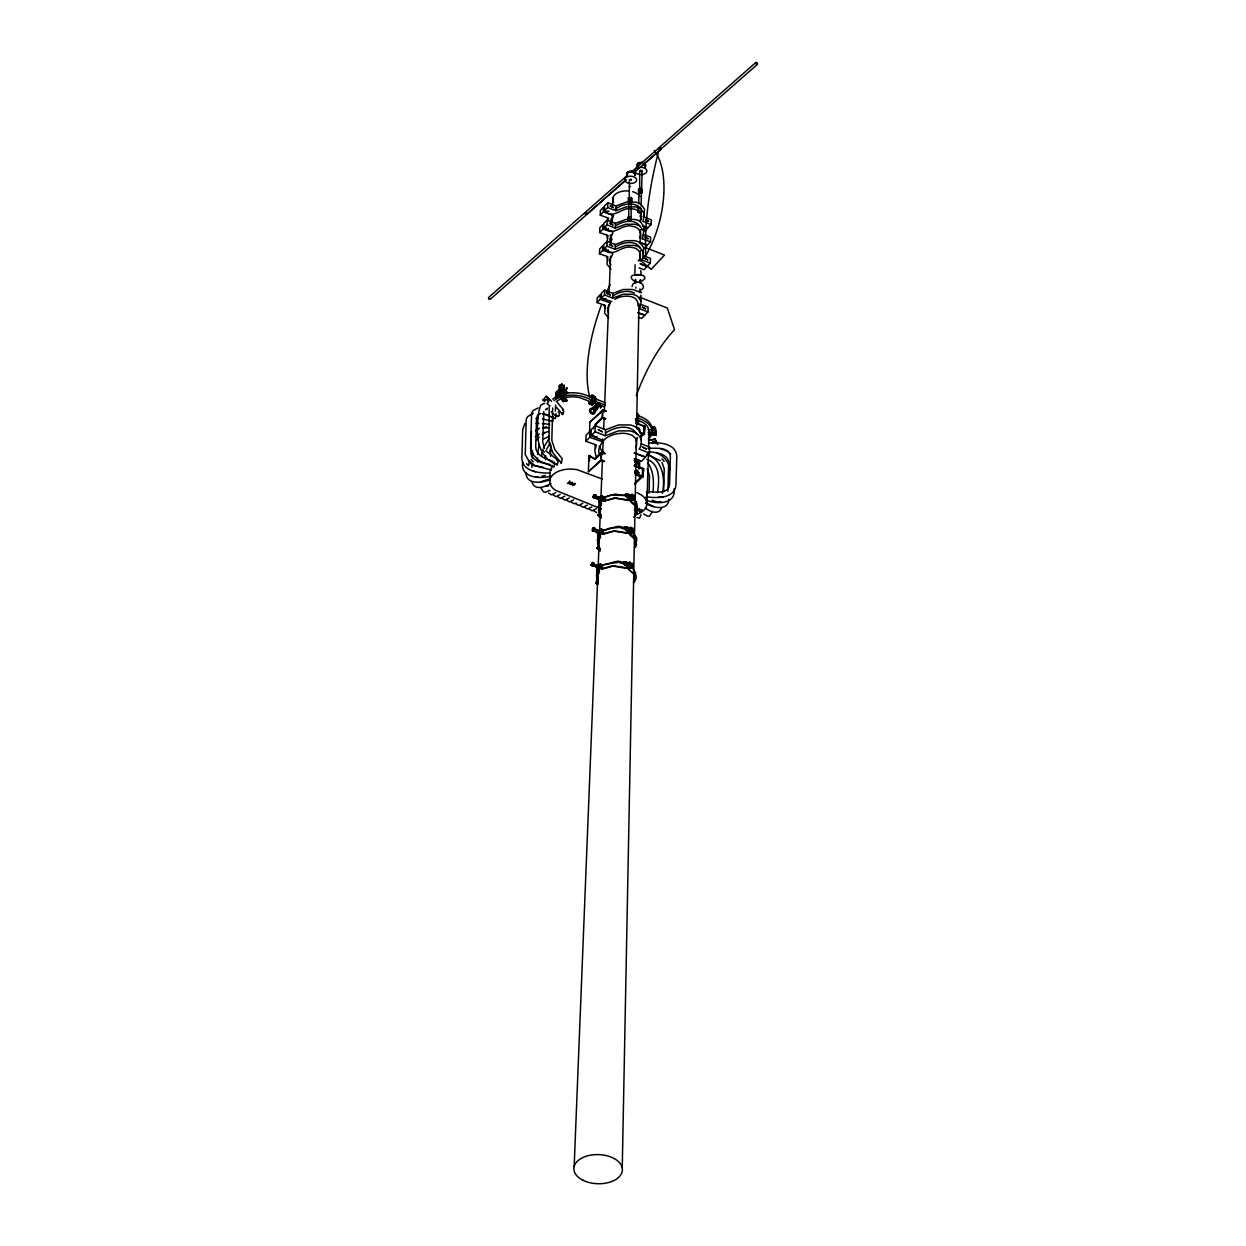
<?xml version="1.0" encoding="UTF-8"?>
<svg xmlns="http://www.w3.org/2000/svg" width="1246" height="1246" viewBox="0 0 1246 1246"><rect width="100%" height="100%" fill="white"/><g stroke="black" fill="none" stroke-linecap="round" stroke-linejoin="round"><path stroke-width="1.5" d="M562.538 400.044L564.017 399.312L562.538 400.044L561.962 398.658L564.158 398.097L563.924 400.153M561.962 398.658C565.668 399.779 560.871 399.95 564.75 398.86M559.08 391.851A2.772 1.667 1.7 0 1 562.522 390.278A2.772 1.667 1.7 0 1 564.251 392.739L562.164 392.007L564.36 391.431L564.126 393.549M600.665 532.758L599.528 533.989M640.787 270.6L641.051 274.587M622.252 1167.985L636.363 438.094M636.566 428.359L638.964 303.79M639.805 260.975L639.992 251.24M640.133 243.453L640.397 229.84M640.553 222.053L640.74 212.318M525.921 472.639C526.186 485.426 542.711 482.856 550.436 479.43M596.507 571.603L597.659 577.505M597.473 539.689L598.89 533.833M597.021 578.253L597.192 571.68L598.189 581.057C592.566 577.412 603.422 571.634 597.644 570.201L600.214 568.254M599.233 546.137C593.594 542.477 604.497 536.559 598.687 535.282L601.242 533.335L603.547 534.191L614.091 531.185L627.719 533.381L631.301 530.407L631.224 527.323L630.554 530.531L627.657 532.836L627.813 529.114L630.383 527.167M599.03 510.362L599.139 506.67L600.214 513.165C594.56 509.583 605.431 503.82 599.669 502.309C599.965 495.55 601.553 499.475 599.715 499.054M634.868 575.823L634.946 572.942M635.569 575.886L635.631 572.895L631.987 567.351M648.356 442.984C658.324 442.174 676.017 442.797 676.796 456.363L675.939 485.27C674.351 498.774 656.642 498.26 646.752 496.827L646.908 491.703M550.358 469.15L550.156 472.982C539.954 473.34 522.588 471.907 521.856 458.372L522.713 429.449L524.971 423.484M522.728 461.908C519.644 477.779 540.188 479.399 550.748 476.034M528.943 464.945L529.052 461.176M531.435 431.474L530.827 452.189C530.998 460.911 542.882 463.434 549.984 464.415M531.917 467.499L532.042 463.73M532.385 458.154L532.431 450.538M537.431 462.048L537.556 458.279M537.665 454.51L538.973 444.495M545.53 459.634L545.639 455.631M549.159 406.632L549.05 442.579L553.162 453.326L561.416 463.2L562.148 458.653L554.813 449.557L551.807 440.321L552.71 408.018M549.782 481.034L550.016 473.433M550.514 456.332L550.857 444.947M555.405 411.087L555.591 405.09M559.937 389.032L560.03 385.824M560.124 397.225L563.581 395.776L560.124 397.225L563.426 401.555L566.868 400.651L564.173 396.54L564.36 391.431M561.93 384.033L561.759 387.459M562.725 393.44L562.164 392.007M561.946 399.281L562.756 397.988M562.133 392.661L562.958 391.322M563.426 401.555L560.731 397.443L561.339 393.175M563.581 395.776L566.868 400.651M563.597 401.212L567.023 400.869M563.955 388.067L564.049 384.858M563.877 396.166L564.251 391.431L566.432 393.861M564.734 399.468L564.158 398.097M585.885 441.286L586.056 435.321L589.903 431.303L589.732 437.268L585.885 441.286L596.367 445.04L594.731 450.491L596.009 456.176M593.143 397.349L591.087 396.555L593.143 395.761L592.177 395.558L592.239 399.966L595.822 401.446L592.006 405.043L588.797 403.221L591.866 400.309L591.85 395.184L593.89 396.664L593.252 395.231M601.771 460.008L588.408 471.736L588.891 455.506L595.09 459.291L600.603 454.074M589.56 432.954L589.872 422.129L602.939 409.794L606.428 411.164M590.884 403.159L593.049 401.897L592.956 403.969L590.884 403.159L592.364 402.178L593.688 403.268M591.087 396.555L591.85 395.184L593.158 396.088L591.429 395.979M589.405 461.191L589.56 455.787M591.554 403.906L590.915 402.536M593.049 401.897L592.255 403.019L591.648 401.851M635.943 447.735C641.846 429.309 611.817 430.384 603.594 440.57L591.04 435.633L591.211 429.668L595.354 425.743L605.572 429.761L618.577 424.933L629.9 424.917A14.905 8.956 1.7 0 1 636.566 427.518L641.254 433.779L641.005 439.713M592.006 405.043L595.09 401.586L595.058 397.116M592.613 399.608L588.782 403.782M592.956 403.969L592.691 402.863L591.57 403.299M597.099 302.576L597.239 297.794L600.323 294.57L600.183 299.351L597.099 302.576L605.494 305.566L604.575 313.058L608.687 317.964M599.638 232.55L599.778 227.784L602.862 224.56L602.721 229.326L599.638 232.55L608.017 235.556L607.098 243.032M600.26 215.184L600.401 210.418L603.485 207.194L603.329 211.96L600.26 215.184L608.64 218.19L607.581 220.916M599.482 253.779L599.622 248.998L602.706 245.774L602.55 250.555L599.482 253.779L607.861 256.769L606.942 264.245L611.07 269.167M591.04 435.633L595.183 431.708L595.354 425.743M611.708 301.594L601.226 298.043L601.366 293.277L604.684 290.131L612.861 293.355L623.265 289.477L632.314 289.477A11.93 7.165 1.7 0 1 637.64 291.548M639.681 237.706C642.983 232.488 637.89 226.538 632.376 226.351C621.489 223.018 613.593 237.893 603.765 228.018L603.905 223.252L607.223 220.121L615.384 223.33L625.804 219.467L634.853 219.452A11.93 7.165 1.7 0 1 640.179 221.539L643.933 226.538L643.73 231.289M639.946 221.056C643.839 215.807 638.918 209.126 632.999 208.985C622.112 205.652 614.216 220.526 604.388 210.652L604.528 205.886L607.846 202.755L616.007 205.964L626.411 202.101L635.46 202.086A11.93 7.165 1.7 0 1 640.802 204.157L644.556 209.172L643.699 215.558M638.248 260.959C643.357 255.913 639.027 247.627 632.22 247.565C621.333 244.247 613.437 259.106 603.609 249.247L603.749 244.465L607.067 241.335L615.228 244.543L625.632 240.68L634.681 240.665A11.93 7.165 1.7 0 1 640.023 242.752L643.777 247.752L642.92 254.153M601.226 298.043L604.544 294.913L604.684 290.131M596.974 567.444C599.684 566.494 599.84 573.518 596.678 570.263L596.787 566.556L600.214 563.971C606.709 567.662 616.801 557.258 622.891 563.083M599.731 536.325L597.706 535.344C600.198 527.307 595.277 533.039 594.607 530.625C597.441 531.45 593.018 527.042 596.538 530.126C596.896 531.357 595.152 529.955 594.638 530.235M600.712 503.353L598.687 502.372L598.843 497.512L597.192 498.462L598.205 497.512M603.765 228.018L607.082 224.887L607.223 220.121M604.388 210.652L607.69 207.521L607.846 202.755M598.064 543.334L598.236 536.761L599.342 542.446M603.609 249.247L606.911 246.116L607.067 241.335M604.185 461.565L601.07 460.335L601.304 452.5L604.808 453.871M605.447 419.201L602.332 417.971L602.566 410.136L606.054 411.507M605.167 453.528L601.678 452.158L601.07 460.335M602.939 409.794L602.332 417.971M600.198 455.024C595.759 449.276 602.753 444.308 602.69 438.888M599.404 571.571L599.342 567.273M600.447 536.668L600.385 532.354M601.413 503.695L601.351 499.381C599.295 497.092 600.027 499.786 597.379 498.789M599.84 565.622L599.778 567.974L602.13 569.111L613.063 566.105L626.38 568.347L630.071 565.7L630.367 562.32L627.704 563.332L628.358 564.469M600.884 530.703L601.475 533.381L599.17 534.3M596.678 570.263L600.105 567.662L600.214 563.971M597.706 535.344L601.133 532.758L601.242 529.052C608.173 532.727 616.147 522.666 623.857 528.008M598.687 502.372L602.114 499.786L602.223 496.079L604.466 497.076L615.103 494.101L628.249 496.173M595.183 431.708L605.4 435.726L605.572 429.761M601.787 569.017L601.896 565.326L600.323 564.563L596.881 567.319L596.133 565.061L593.797 565.684L594.233 563.877L592.769 562.507L591.056 564.781L592.52 566.151L594.264 564.952M602.83 534.098L602.939 530.407L600.12 529.908M630.04 495.861L628.95 497.372L632.376 494.428L632.08 497.808L628.498 500.456L615.072 498.213L604.232 501.235L603.921 497.434L602.332 496.671L599.778 498.618M602.239 568.659L602.176 564.921L602.239 568.659L612.97 565.684L626.458 567.818L629.526 565.435L629.9 562.351M627.61 532.867L614.013 530.78L603.235 533.74L603.22 530.017M628.7 496.204L631.878 494.241L631.535 497.559L628.28 499.958L614.994 497.808L604.217 500.767L604.201 497.045M603.282 533.74L603.282 530.033M604.263 497.061L604.248 500.767L604.575 497.045M602.379 568.643L602.55 564.921M603.422 533.74L603.594 530.017M604.84 501.094L604.949 497.403L610.556 495.192L624.558 495.41M604.544 294.913L612.721 298.121L612.861 293.355M607.082 224.887L615.244 228.111L615.384 223.33M607.69 207.521L615.867 210.73L616.007 205.964M606.911 246.116L615.088 249.325L615.228 244.543M627.05 172.773L627.252 175.686L627.532 172.182L632.392 171.263L634.821 173.537L635.055 175.484C636.021 174.533 634.152 170.437 634.058 172.914M626.894 175.063L627.532 172.182M627.501 173.163L628.249 171.699M628.732 221.305L628.778 201.167L630.04 200.481L631.208 201.26L631.115 221.056L628.046 221.43L627.719 217.443L630.788 217.069L631.192 218.143L629.869 218.875M630.398 202.288L628.669 201.93L628.342 197.943L631.41 197.584L631.738 201.556L631.41 197.584M628.218 172.664L629.168 171.341M629.199 198.784L629.464 179.58L631.27 179.206L631.192 180.468M629.137 172.306L630.196 171.138M627.626 220.355L628.965 219.639L629.043 216.726M628.249 200.855L629.588 200.139L629.666 197.226M632.361 172.228L631.301 171.107M634.198 172.976L634.23 172.01M634.821 173.537L634.853 172.571M635.258 174.845L635.211 173.21M637.5 166.824L637.765 163.319L642.64 162.401M637.142 166.201L637.282 163.911M637.267 164.877L637.765 163.319M626.972 532.883L627.766 528.304L627.096 530.438L625.321 529.348C626.66 528.133 624.417 525.859 624.713 528.024M627.906 500.378L628.327 495.472M637.734 164.301L638.482 162.837M628.685 499.833L628.965 495.69L630.274 495.706M626.987 568.145L627.096 564.454M628.031 533.241L627.408 528.6M638.497 191.993L638.575 189.081L639.914 188.364L641.643 188.722L641.97 192.694L638.902 193.068L638.497 191.993L639.821 191.277L641.97 192.694M638.466 163.802L639.4 162.478M641.347 212.194L638.279 212.568L638.373 209.655M638.684 203.892L639.027 192.305L640.584 191.65L641.441 192.398L641.051 205.933M639.681 190.046L639.65 170.904L640.911 170.219L642.079 170.998L641.565 191.619M635.476 514.396A18.846 11.323 1.7 0 0 636.784 511.639C639.603 504.225 627.065 504.163 630.554 497.294L631.146 497.512M639.369 163.444L640.444 162.276M639.821 191.277L639.914 188.364M642.609 163.366L641.55 162.245M631.971 532.976L633.217 530.329L633.84 532.385L631.971 532.976L633.217 530.329M632.532 498.758L634.198 497.356L634.806 499.412L632.952 500.004L632.485 497.123M632.625 533.288L632.594 527.977L633.513 528.6C627.75 541.044 631.348 527.416 636.488 544.673A19.562 11.744 1.7 0 1 635.149 547.539M633.607 500.316L633.747 494.958L634.323 498.493L631.083 501.328L636.317 505.798L637.469 511.701A19.562 11.744 1.7 0 1 633.575 517.121M633.466 582.287A18.846 11.323 1.7 0 0 634.759 579.515L633.653 573.83L628.249 569.204L632.189 566.619L632.485 563.504C631.068 560.825 632.111 570.263 630.196 565.964M634.837 470.957L635.958 471.159M635.008 465.443L635.039 464.119M634.105 582.458A19.562 11.744 1.7 0 0 635.46 579.577C640.023 573.098 622.579 570.201 632.143 566.977L632.843 565.559L631.597 568.207L630.912 565.809M634.198 497.356L632.952 500.004M645.506 165.983L644.431 164.114C644.213 161.341 646.876 166.512 644.821 167.213L645.537 165.002M636.083 460.148L635.865 460.085M644.104 234.622L650.646 237.192L650.505 241.973L642.329 238.749L642.422 235.572M645.054 164.674L645.085 163.709M645.303 166.621L645.335 165.656M645.428 165.313L645.459 164.347M644.93 227.94L644.836 231.117L647.904 227.893L642.749 226.056M639.541 431.708C640.958 430.244 638.295 425.898 637.064 428.39M638.933 468.698L639.027 460.709L634.323 458.871M639.136 468.792L639.042 460.755M639.51 467.935L639.728 460.662L636.659 459.447M642.547 468.714L642.329 475.956L635.289 482.623M643.808 426.35L643.59 433.592L640.833 436.209M635.631 470.567C640.927 469.726 634.292 478.573 642.998 476.813L643.59 468.636L634.868 465.21M639.587 432.627L644.244 434.449L644.852 426.272L636.114 422.846M637.968 312.481L644.649 315.113L647.967 311.983L648.107 307.217L641.565 304.647M642.998 476.813L643.59 468.636M644.244 434.449L644.852 426.272M642.78 225.76L647.811 227.738L651.113 224.591L651.269 219.826L643.092 216.617M640.335 263.685L647.032 266.317L650.334 263.186L650.49 258.405L643.948 255.835M646.923 504.147L648.45 452.859M648.559 449.074L649.073 431.973A21.307 12.787 1.7 0 0 643.341 422.69L635.289 418.999M634.557 452.75L645.319 456.971L649.462 453.061L649.633 447.096L641.129 443.747M649.15 493.167L649.478 475.738L647.25 468.652M651.16 434.449L653.247 433.125L653.278 435.197L651.16 434.449L652.53 433.421L653.963 434.465M651.876 435.181L652.047 434.153L653.247 434.465M651.845 433.11C654.321 433.577 652.079 435.306 651.175 433.842M653.278 435.197L653.979 433.857M653.48 428.593L654.166 427.191L652.047 426.444M652.982 491.952C653.916 482.031 653.807 471.253 647.749 462.811M654.851 433.11L654.82 427.939L653.792 427.285M655.552 433.11L655.583 430.072L653.885 428.998M648.387 434.963L656.206 435.01L655.505 427.799L653.807 426.724M656.206 435.01L656.144 432.175M657.53 492.668C659.181 480.972 660.816 463.964 646.658 459.26M662.405 493.291C665.473 478.791 662.81 460.241 647.281 454.198M663.588 491.531L664.258 468.917L662.047 462.531M667.84 491.173L668.681 462.92C668.121 453.419 655.972 452.75 649.026 451.644M674.102 488.806C676.329 504.817 655.692 504.505 645.802 499.926M541.589 456.129L541.994 452.656M574.157 1166.552L597.971 571.322M598.205 565.482L599.373 536.31M599.606 530.469L600.697 503.244M602.41 460.444L600.852 499.35C596.273 496.952 592.94 499.319 597.457 496.843M602.643 454.619L603.189 440.991M603.656 429.325L604.123 417.659M604.357 411.819L608.64 304.834M609.107 293.168L610.587 256.209M611.054 244.528L611.443 234.809M611.911 223.143L612.222 215.356M612.611 205.637L612.923 197.849M646.207 496.749L646.067 498.727M560.311 386.961C564.531 381.899 558.161 389.936 559.688 386.073M635.429 283.231L635.304 279.462L635.943 280.179M632.407 566.042L631.924 566.587M610.618 222.504L613.639 215.651L603.329 211.96M635.849 288.2L636.005 287.219M560.295 386.899L561.276 386.976L560.902 385.621M594.825 496.905L595.697 497.232M595.074 497.325L595.541 495.955M595.713 496.593L599.373 498.198M596.227 497.575L596.865 496.952L595.853 496.562M596.367 498.213L597.379 496.843L596.46 496.313M596.818 497.154L595.962 496.453M596.974 498.54C598.578 495.332 597.582 500.612 595.105 497.45M596.429 497.855C597.519 498.556 599.17 495.269 599.264 499.786M597.597 498.54L598.251 497.606M594.763 530.033L595.152 529.301M600.26 498.322L598.999 499.568L598.376 497.294M595.105 529.145L595.759 531.403M598.61 498.229L601.055 495.674M599.373 532.867C599.762 529.472 598.298 536.154 595.604 531.388L595.386 529.597M598.983 499.21L598.843 498.338M594.872 530.36C595.043 530.874 598.952 530.375 597.145 532.073M600.743 499.677L599.201 499.335L599.528 497.855L600.774 498.275M595.697 531.076L595.759 530.251M595.79 530.796L594.981 529.425M599.248 499.537C600.837 497.341 597.286 496.952 596.009 498.12M596.071 530.235L596.445 531.731L597.145 530.921M599.731 498.727L600.26 500.191L600.884 499.225M599.56 515.33L599.497 514.473L598.127 515.128M600.042 498.712L599.762 497.964L600.447 498.789M601.242 529.052C599.528 534.082 595.261 530.967 597.457 530.905M599.419 514.38L598.641 516.046L601.211 516.529M598.516 515.408L600.307 514.832L600.556 515.797M598.578 515.174L598.329 514.598M600.385 500.02L601.024 498.649L597.784 497.154L597.223 497.886M593.283 565.014L594.14 565.7M596.367 530.095L596.865 531.808L597.379 531.03M600.51 515.003L599.342 516.14L599.575 514.894M599.233 515.501L598.656 514.754M593.75 563.862L593.797 565.871L595.074 564.936M593.828 565.108L593.267 564.376M597.753 531.123L597.597 532.104L597.535 531.014M598.438 514.458C600.572 512.994 599.98 518.04 599.482 515.252M597.753 498.244L599.778 500.269L600.977 499.786L600.915 498.229M591.32 565.559L592.707 564.516C595.417 567.039 595.946 564.095 595.183 566.541M594.062 565.373L594.062 564.064M597.831 531.092L597.223 532.073L598.594 530.796M600.385 516.155C598.796 517.573 600.26 513.85 599.482 516.015M594.342 564.329L595.51 565.201M599.762 532.649L598.018 532.54L597.862 530.485M599.762 514.551L599.887 515.486M593.875 530.329C598.423 534.503 596.943 528.397 597.441 532.276L599.17 530.889L600.385 531.715M598.142 532.603L597.348 531.98L599.56 533.101L597.784 530.391M598.298 567.896L594.264 565.279M594.451 565.653L593.844 564.454M597.784 547.041L596.865 548.458L598.08 548.489M599.996 531.388L599.279 533.163C597.784 530.656 601.849 531.731 596.632 529.83M598.61 531.154L598.096 531.419M601.07 516.747L600.51 516.374M595.51 566.011L595.588 564.843M597.145 548.1L600.011 549.922L599.497 548.707M599.061 531.684L599.482 533.07L597.909 532.4M596.102 566.494C593.859 565.591 598.625 565.248 594.918 566.447M595.214 564.625L595.136 566.385L596.663 566.572M597.582 548.925L597.644 547.835M599.295 531.481L598.469 532.758M600.868 515.657L600.198 516.701L601.148 516.311M597.364 548.645L598.968 548.271M597.659 548.816L597.862 547.134M599.747 532.011L598.952 530.796M599.373 566.821C597.036 565.762 595.074 566.728 597.971 566.447M596.024 566.058L594.996 564.999M597.364 548.349L598.111 547.196M599.98 532.12L598.594 530.967L597.457 532.182M596.787 567.319L596.818 565.404M598.018 547.897L598.298 548.645M597.083 566.058C595.775 567.584 599.638 569.484 599.575 566.93M597.769 566.042L596.507 567.055M598.968 567.678L596.865 567.413L597.286 565.622M600.151 551.044L599.108 547.882M599.295 548.427L599.575 548.77M597.566 565.871L597.348 566.852M596.32 582.489C597.909 581.259 596.538 584.561 595.79 582.879M598.236 566.042L597.862 567.771M599.965 549.579L599.902 548.24M597.613 583.86L596.149 582.832M596.6 582.739L596.538 583.829L597.192 582.552M598.251 566.696L597.769 568.145L598.859 568.098M598.625 566.369L593.641 564.002L595.292 565.077M598.719 566.93L597.909 565.715M597.8 583.549L597.145 583.315M597.161 582.209L597.379 583.362M599.419 566.93L598.734 571.431L596.398 575.309L597.55 581.212M597.597 583.72L597.815 582.521M598.064 582.583L598.205 583.533M625.772 494.537L626.691 494.569L626.302 496.375L627.392 497.575L628.794 496.515C626.489 494.88 627.345 496.624 626.987 494.849M626.286 494.179L625.99 495.97M626.427 494.21C624.729 497.092 624.277 493.136 626.863 494.413L626.987 496.453L626.006 494.864M627.05 495.16L628.841 494.522L629.043 496.952M623.935 527.837L624.433 528.725M625.71 527.728C623.997 528.802 625.04 526.98 626.084 528.974M628.264 496.547L629.775 496.266M624.744 528.195L624.262 527.12M629.713 527.681C629.931 528.974 623.716 530.578 625.009 527.541M624.807 528.662L625.648 527.37L624.542 528.756M627.517 494.896L630.165 496.001L629.199 496.905M626.037 527.697L626.022 528.32M629.573 496.889C629.806 495.145 628.311 497.902 627.252 495.768M626.427 530.547L626.349 527.961M630.32 496.313C630.196 497.715 630.834 497.185 628.077 495.269M627.859 530.687L626.551 529.41L627.688 528.693M626.629 527.79L626.676 528.631M630.351 496.765C629.76 493.556 628.373 497.824 627.563 496.547M624.199 563.363C627.579 562.413 621.567 564.765 624.744 562.258M627.345 528.958L628.171 530.703L628.514 528.366M629.588 530.251L629.526 529.348L627.766 530.625L627.626 528.32M630.85 497.715C629.884 499.257 629.214 495.363 630.024 497.294M630.928 496.469L630.803 497.419M623.234 562.039L623.935 563.504M627.548 529.441L627.61 528.273M632.345 498.556L631.037 496.905M623.639 562.102L625.383 565.45L627.19 563.69L627.127 564.5M626.878 527.852L628.062 529.924M627.953 529.846L629.682 529.457M632.454 498.416L630.414 497.933M631.675 497.403L631.831 498.509L632.205 497.824M625.367 564.033L624.511 563.69L625.305 562.102L626.831 562.398L626.676 564.765M625.383 565.45L624.277 564.267L624.651 562.367L625.648 563.55M628.716 530.251L628.311 529.145M628.389 529.254L629.728 529.721M624.698 562.88L623.576 563.285M627.953 528.429L628.669 529.939M632.236 497.061L631.27 498.478L631.099 497.216M623.343 562.771L624.947 562.429L624.106 563.737M628.794 529.239L628.903 530.64M628.981 529.457L628.093 529.192M625.258 562.553L625.321 563.394M633.28 498.384L631.675 498.416M625.694 563.363L624.199 562.522M629.853 530.858L631.146 531.232M626.395 563.052L626.255 564.438L626.598 563.332M627.221 564.531L626.364 565.077L627.299 563.301L627.314 565.513L627.486 563.566L627.61 565.622L628.607 564.282L627.345 564.859M627.299 564.345C626.411 561.074 625.788 568.098 627.906 564.391M630.289 531.45L631.691 530.531M633.887 530.64L632.672 531.559C631.909 529.207 631.473 533.818 631.582 530.889M631.068 529.893L630.569 531.341M626.395 563.784L627.828 563.737L627.641 564.843M632.127 531.154L631.52 531.481M627.937 564.173L627.735 565.497M631.068 530.625L632.189 530.594L632.018 531.715M632.392 530.796L632.797 531.824M629.386 566.291L630.133 564.843M630.46 566.011L630.881 566.868L630.04 565.544M631.161 565.668L630.554 565.108L631.333 565.918M630.663 565.591L629.915 566.696M631.753 566.93L631.006 567.304L631.006 566.276M631.644 566.369L631.613 565.809M652.11 512.028L649.633 516L647.624 516.265L643.606 513.944M543.817 411.569L542.695 441.769L544.393 448.513M635.071 264.822L634.868 274.883M640.818 229.607L640.148 232.301M640.662 250.835L639.665 254.153M637.936 305.737C639.042 293.869 621.754 294.586 614.839 299.429M637.36 437.611L636.535 440.975M636.69 428.733L637.999 428.032L639.198 429.403M635.46 471.097L637.438 470.225L638.482 474.492L643.357 476.47M635.865 470.458L635.304 473.293M668.946 499.272C668.183 511.608 652.032 507.729 645.397 503.057M545.53 409.623L547.368 408.19M546.231 409.623L547.352 408.75M641.192 301.314L640.88 295.115M641.036 514.676L639.541 518.211L636.908 517.464M593.065 496.889L594.093 494.74L595.977 495.207L595.214 498.151L593.065 496.889L594.529 498.26M593.33 497.684L594.716 496.624L594.778 494.631M594.872 496.702L595.214 497.746M597.457 497.668L596.772 497.824M598.189 497.73L597.846 498.836M598.376 498.104L597.8 497.341M598.547 498.774L597.395 498.571L598.236 498.821M598.438 499.21L602.223 496.079M601.257 499.724L598.423 499.303L600.26 498.166M600.245 498.727L599.731 500.113M593.735 529.597L593.797 527.603L592.411 528.647L592.348 530.656L594.233 531.123L594.949 530.189L593.735 529.597L592.348 530.656M597.846 514.8L599.061 515.517M597.909 515.533L598.578 514.411M593.797 527.603L595.261 528.958L595.058 530.578L594.077 530.157M598.874 514.707L598.672 515.828L597.784 515.174M599.513 516.078L599.217 514.863M595.946 530.967L595.822 530.033M596.211 530.812L596.99 532.058M597.208 530.126L595.946 529.503M601.195 515.828L600.868 517.292L600.027 516.888L601.133 518.071L600.323 516.623M598.843 532.213L599.279 531.139M592.52 566.151L592.769 562.507M597.208 548.224L597.878 547.181L597.924 547.975M593.112 564.718L596.896 566.681M597.286 566.447L596.507 565.186M597.753 566.665L598.999 566.603M598.501 566.494L597.659 568.02M595.837 582.972L596.507 581.929L597.628 582.396M596.507 583.299L596.554 582.007L597.737 582.427M596.195 583.626L596.118 582.178M596.881 582.894L596.227 582.645M597.364 582.489L597.286 584.047M597.55 583.206L597.488 582.365L597.94 583.019M625.29 495.114L625.694 494.273M625.601 494.974L626.863 495.97M627.003 495.347L625.975 495.83L625.99 494.366M627.143 496.796C629.666 494.444 624.339 494.382 627.19 494.569M627.159 494.787L628.264 494.896L626.551 497.17L625.881 494.615M628.062 497.029L629.105 495.301L628.264 494.896M630.024 496.391L629.152 497.73L628.607 496.749M625.04 528.179L626.317 529.534L626.333 527.198L627.859 527.494L627.735 529.768M633.591 498.244L633.669 499.194M634.868 497.668L634.012 498.353M626.271 528.397L625.663 529.223L626.333 528.179M633.918 498.4L633.529 499.241M627.018 527.089L627.19 530.033M627.595 529.379L627.454 530.251M629.635 529.721L629.105 530.734L627.906 530.173L629.261 529.83M622.953 562.834L623.343 562.008M623.265 562.694L623.716 563.239M631.582 531.995L631.566 531.217M623.997 562.756L623.343 561.93M632.236 531.621L632.952 530.983M624.059 563.955L624.994 563.566M625.149 563.535L624.744 562.99M624.542 565.045L625.928 564.002L625.99 561.993M626.613 563.737L629.355 562.086M626.894 564.454L626.66 565.295M628.124 564.983L627.657 565.17M628.623 564.983L628.28 564.345M629.261 565.014L628.56 565.746M630.616 566.291L631.66 567.086M630.865 567.07L631.083 566.073M560.762 388.892L563.099 388.596M628.872 198.254L630.429 197.616L631.115 198.706M629.464 219.81L628.186 220.854L629.697 221.258M642.079 170.998L641.145 171.668M639.105 189.392L640.958 188.831L641.145 189.984M640.849 211.54L639.883 212.552L638.482 211.82M559.859 386.089C559.049 384.142 558.473 388.222 560.793 385.544M641.223 213.58L640.086 216.274M549.564 451.753L550.934 447.999M564.033 399.436L562.553 399.436M596.055 496.952L594.716 496.624M596.195 497.279L596.351 496.438L597.706 497.154M595.308 530.033L594.996 530.609M596.694 531.076L597.239 530.609M600.276 532.696L600.541 531.653M593.143 564.765L593.376 563.924M594.965 565.279L594.342 566.089M596.569 566.058L595.79 565.232M598.407 567.241L598.89 566.12M598.75 567.397L598.314 566.463M598.127 583.455L597.395 584.296L596.429 583.112M624.137 527.479L624.76 528.678M625.617 528.086L625.632 528.911M625.944 528.242L626.411 529.129M631.146 531.03L631.068 530.282M624.324 563.254L624.075 561.93M627.454 564.656L627.782 563.628M627.486 565.123L628.545 564.843M543.505 447.766L548.77 438.935M546.605 449.323L550.28 442.937M593.439 428.717L595.463 423.905L602.348 417.379L605.821 418.843M594.794 427.378L596.133 424.17L603.033 417.644M638.279 461.082L638.201 460.895M599.871 500.845L598.454 506.717L599.669 509.63M559.407 386.416L560.124 385.03L561.65 385.139L560.965 387.724L559.454 387.615L559.407 386.416L560.217 387.911M559.454 387.615L560.871 384.843M563.846 388.861L563.768 385.98L564.563 387.475M661.595 507.698C659.196 515.377 649.602 511.795 645.35 507.947M558.364 411.787C561.354 414.716 558.083 420.837 551.23 411.429M556.931 460.381C558.457 458.949 558.052 463.901 557.32 464.789C534.627 456.379 536.091 430.742 539.051 410.526L540.733 405.215L544.704 403.268M595.853 497.388L596.538 496.593L595.074 496.36M596.741 497.123L596.04 497.902L596.974 498.322M598.796 498.12L598.734 498.961M600.167 497.17L597.613 498.898M598.843 498.821L599.669 497.964M597.924 514.614L599.965 515.128M599.108 514.91L599.17 515.922M600.276 516.155L601.055 514.723M599.015 532.354L599.466 531.762M599.591 532.011L598.937 532.992M599.638 532.369L598.765 533.086M596.943 547.586L598.921 547.944M626.224 494.771L624.947 495.316M627.065 494.989L626.068 495.519M629.028 496.827L629.791 495.752M593.034 564.22L593.797 565.373M630.569 497.279L628.841 496.92M631.208 498.307L632.454 499.148L632.61 498.213M633.653 499.054L634.416 498.073M597.737 567.148L597.519 566.229M598.89 567.709L598.298 566.26M624.059 527.447L624.885 526.902M625.087 527.338L624.23 528.133M626.847 528.943L626.956 529.768M627.719 529.628L628.591 528.506M630.569 530.734L629.962 531.294L629.635 530.22M632.345 531.871C622.689 534.627 639.385 537.493 635.803 544.611A18.846 11.323 1.7 0 1 634.494 547.368M626.271 564.936L627.034 563.831M642.329 238.749L643.793 231.32L640.039 226.305A11.93 7.165 1.7 0 0 634.697 224.218L625.648 224.233L615.244 228.111M566.369 388.363L567.226 387.771L566.167 389.827M538.225 407.909L533.054 410.588L531.59 413.267L530.562 448.326L533.802 455.304L539.596 460.911L554.034 467.141L554.563 462.095M600.821 406.819L601.678 406.352L600.494 408.174M562.569 409.95L563.768 411.133L562.849 414.606L556.495 407.38M595.977 495.207L594.591 496.266L593.392 495.674M599.419 498.478L601.164 498.821M599.326 515.081L600.619 515.439M600.619 516.451L600.868 515.268M593.61 529.239L595.012 528.179M599.996 532.758L599.108 533.257M629.806 497.138L628.498 497.466M629.962 497.886L630.912 497.606M631.457 497.933L630.211 497.839L631.13 497.777M593.735 564.594L596.429 565.637M593.968 564.703L595.463 564.921M594.186 564.812L593.298 565.668M595.308 565.045L594.482 566.011M596.943 566.151L597.784 565.824M596.787 567.132L598.049 567.241M625.57 530.142L626.956 529.083M632.672 532.026L631.27 531.933L633.84 532.385M623.763 562.507L625.009 562.6M623.545 562.974L624.262 563.675M627.673 565.03L626.146 564.687M626.146 564.952L627.797 565.014M629.448 565.824L628.685 566.198L630.102 566.136M630.85 566.805L631.333 567.273M630.398 221.103L629.728 220.012M638.637 211.275L638.544 212.163M639.977 288.854L640.335 292.685M627.377 175.328L488.525 297.545L488.712 299.009L490.145 299.383L625.928 180.078M490.145 299.383L490.285 298.448M586.648 214.359C587.068 210.434 582.676 214.281 586.648 214.359L626.068 179.736M643.45 164.69L660.972 149.302L660.972 148.087M755.855 62.456C755.434 66.381 759.826 62.534 755.855 62.456L631.613 171.839M610.353 303.167L607.565 308.556L608.562 313.556M563.846 388.565L563.784 386.758M542.976 399.95L544.658 400.838L542.976 399.95L546.246 396.197L551.573 401.274M544.284 401.196L545.686 399.623A1.853 1.277 46.6 0 1 547.742 399.841A1.853 1.277 46.6 0 1 548.458 402.022L546.963 403.735L550.016 405.962M536.496 440.181L539.144 437.066M593.065 396.851L593.906 395.994M562.99 391.836L566.416 394.421M644.213 248.484L647.281 245.26L640.413 242.799M562.803 398.502L564.142 398.704M600.728 503.571L598.407 507.418L599.56 513.321M599.747 536.543L597.441 540.39L598.578 546.293M598.501 568.908L599.622 567.553M597.13 408.112L595.526 407.582L596.273 406.492M650.505 241.973L647.188 245.104L640.491 242.472M640.678 260.445L645.817 255.601A215.356 90.023 -69.1 0 1 659.399 148.508M546.246 396.197L549.875 400.355M560.155 385.512L561.806 383.955M560.061 389.095L561.697 387.553M595.837 400.885L595.557 396.898L594.669 396.695M601.834 411.741L589.872 422.129M601.678 452.158L594.42 459.026L588.891 455.506M635.631 420.26L637.687 418.329L637.407 413.89M635.865 420.587C638.653 419.964 639.743 413.703 637.267 413.438M588.408 471.736L601.086 459.743L604.559 461.207M641.519 436.474L644.275 433.857M648.481 440.445L655.287 439.153L657.904 444.729M600.447 496.905L601.553 495.861M635.662 475.24L638.404 472.623M636.332 475.505L639.089 472.904M634.557 484.227L643.014 476.237M634.525 509.894L636.862 507.683L636.254 508.929L638.217 509.692L639.805 508.851L637.469 511.047M635.024 510.097L635.99 509.178L637.936 509.957L636.971 510.86M595.043 497.497L595.822 497.979M598.61 497.59L598.345 499.21M598.796 498.93L599.933 500.035M601.133 516.81L600.292 516.841M629.137 495.519L627.501 496.749M628.763 497.123L630.258 497.497M595.572 529.877L596.523 529.799M596.024 530.095L596.974 530.017M632.236 498.665L630.803 497.761M595.744 531.217L596.211 531.435M598.999 530.983L599.528 530.36M625.227 527.619L626.754 528.288M625.554 527.774L625.461 528.974M626.551 527.697L625.632 529.114M628.109 530.485L628.934 530.516M631.706 532.026L630.554 531.45M626.458 563.317L625.399 562.803M629.806 565.248L630.616 565.326M629.713 566.447L630.663 567.148M535.375 436.925L539.316 434.06M633.373 173.319L757.475 64.294M630.445 501.001L633.513 498.665M615.01 209.437C621.91 203.846 634.681 200.824 640.88 208.783M599.669 502.309L602.223 500.362L603.796 501.126M602.457 500.409L600.151 501.328M600.447 568.301L598.142 569.204M555.685 492.653L551.464 494.818L548.552 493.105M560.202 494.428L555.996 496.609L553.084 494.88M564.734 496.204L560.513 498.384L557.601 496.656M569.251 497.979L565.03 500.16L562.117 498.431M573.767 499.755L569.547 501.936L566.634 500.207M582.817 503.322L578.596 505.487L575.683 503.758M587.333 505.097L583.112 507.262L580.2 505.533M591.85 506.873L587.629 509.038L584.717 507.324M596.367 508.648L592.146 510.829L589.249 509.1M639.852 280.334L640.569 279.68L640.242 283.418M634.993 274.821L640.491 274.774M615.867 225.666C622.751 220.963 635.787 218.268 640.506 227.084M615.711 246.895C622.595 242.191 635.631 239.481 640.351 248.297M613.344 295.691C619.418 291.673 627.797 289.695 634.557 293.137M606.179 432.689C614.776 426.817 631.068 423.438 636.971 434.449M533.35 413.205L527.806 416.507L526.233 419.186L525.22 454.416L528.834 460.942L535.313 465.755L551.386 470.054L551.838 465.256M550.047 490.332L545.499 492.248L543.365 491.781L540.951 487.871M615.867 210.73L626.271 206.867L635.32 206.852A11.93 7.165 1.7 0 1 640.662 208.939L644.416 213.938L642.952 221.383L651.113 224.591M615.088 249.325L625.492 245.462L634.541 245.446A11.93 7.165 1.7 0 1 639.883 247.518L643.637 252.533L642.173 259.978L650.334 263.186M612.721 298.121L623.125 294.258L632.174 294.243A11.93 7.165 1.7 0 1 637.5 296.33L641.269 301.33L639.79 308.774L647.967 311.983M535.437 430.695L537.774 429.325M605.4 435.726L618.405 430.898L629.713 430.882A14.905 8.956 1.7 0 1 636.379 433.483C641.783 436.598 642.765 444.137 639.245 449.043L649.462 453.061M660.972 149.302L659.212 148.399L660.551 147.62M603.967 530.375L609.574 528.179L618.982 527.572M602.939 565.295L604.372 564.469M597.145 496.733L595.448 497.761M600.105 498.462L601.179 498.556M627.314 495.02L628.373 495.472M626.286 495.783L625.212 495.316M627.501 496.484L626.738 496.391M599.871 514.987L599.809 516.374M600.712 515.252L601.07 515.19M633.217 499.132L633.56 499.303M596.834 530.313L597.878 530.687M599.124 531.435L600.183 531.793M598.142 532.509L597.332 532.198M625.227 527.058L625.975 527.525M598.563 547.804L599.591 548.147M597.426 565.731L596.367 565.388M596.445 566.821L595.572 566.291M598.625 566.182L597.784 565.995M626.068 563.161L627.548 563.426M628.685 565.98L630.102 566.603M542.181 434.511L545.25 432.767M543.614 438.997L549.159 436.318M640.724 190.513L642.064 189.781M630.492 199.376L631.815 198.644M637.952 208.58L641.036 208.207L641.441 209.281M639.198 210.776L637.874 211.493L638.279 212.568M604.886 497.434L603.999 497.466M549.268 478.978L540.452 481.922M551.028 483.464C545.655 486.672 534.736 491.173 532.073 482.249M638.014 167.68L636.722 168.21A6.059 3.645 1.7 0 0 635.725 168.926M638.871 208.378L640.584 208.456M640.491 212.225L638.777 212.163M629.946 221.352L630.601 220.402L629.09 219.997M635.149 282.64L633.046 283.776L632.034 286.596M640.335 290.209C647.562 287.935 640.522 279.447 635.18 282.624M605.758 564.002L617.938 562.476M660.941 501.531L657.467 502.06L652.063 500.269M576.275 503.057L574.063 503.711L571.166 501.982M540.624 413.501L537.68 415.058L536.543 418.345L535.702 446.598C535.811 455.615 545.888 459.026 552.897 461.332M542.384 413.547L555.482 418.547L556.012 413.501M563.441 400.994L566.883 400.091M561.65 385.139L560.124 385.03M543.069 427.674L546.573 426.848M543.443 432.814L548.536 431.614M541.948 476.19L545.343 475.396M548.458 485.971L546.215 486.002M629.728 218.517C632.75 217.567 627.174 216.088 628.576 218.284M639.432 282.359C659.041 272.874 617.611 271.27 636.114 282.235M536.839 428.889L539.44 428.406M630.071 496.235L631.317 496.796M628.732 497.652L630.492 497.73M632.376 497.341L633.28 497.87M594.435 529.02L595.588 529.566M595.37 529.239L598.469 530.718M598.314 530.921L599.497 531.466M627.859 527.494L626.333 527.198M626.52 529.721L620.508 527.837M629.822 531.326L630.881 531.606M632.47 532.338L631.224 531.762M598.75 549.533L599.965 550.14M593.968 563.099L592.582 564.142L591.367 563.566M626.831 562.398L625.305 562.102M598.407 567.88L597.177 567.07M624.495 563.893L623.234 563.317M663.261 496.874L658.511 497.014M648.855 440.103L655.287 439.153M536.107 418.454L538.256 418.204M543.085 428.126L548.536 427.705M536.123 423.5L538.755 423.422M640.413 163.242L641.519 163.226M630.18 172.104L631.27 172.088M653.745 506.546L645.693 502.714M591.102 395.885L591.772 396.633C595.713 396.664 590.199 395.807 592.426 397.022M648.06 429.527L654.929 430.446M648.325 432.113L654.742 432.16M648.309 432.674L656.128 432.736M648.403 434.402L654.82 434.449M651.907 434.574L653.293 434.574M648.2 448.217C655.085 448.544 669.803 446.333 670.395 456.488L669.554 484.741C668.354 494.849 653.792 491.687 646.908 491.578M591.632 402.458L593.034 402.505M606.132 227.582C603.344 227.722 609.201 230.65 608.469 228.657M605.977 248.811C603.189 248.935 609.045 251.863 608.313 249.87M542.431 423.702L549.766 424.247M543.007 467.203L532.665 465.397L528.522 460.631M629.946 201.93L628.778 201.167M535.764 476.626L537.836 476.891M592.722 396.212L591.834 395.854M619.48 562.756L622.533 563.301M629.261 186.37L630.429 186.604M629.588 200.139L631.317 200.481M628.965 219.639L630.694 219.981M593.766 510.876L596.678 512.604M542.446 413.656L549.579 415.37M542.462 418.952L552.835 421.444L553.286 416.662M533.257 471.113L535.469 471.689M634.93 473.651L635.678 471.05M639.883 193.037L639.027 192.305M638.855 291.081L641.581 292.483M638.419 291.626L639.743 292.14M660.349 448.482L667.622 451.519L670.691 454.089M602.721 229.326C623.047 231.803 605.509 234.357 611.085 243.531M602.55 250.555C622.891 253.031 605.338 255.586 610.929 264.759M640.257 264.027L647.126 266.488L644.042 269.712L639.011 267.906M600.183 299.351L610.478 303.027M637.874 312.824L644.758 315.285L641.674 318.509L638.326 317.309M589.732 437.268L602.612 441.863M634.167 453.155L645.444 457.189L641.597 461.207L634.603 458.715M630.507 496.173L628.716 497.138M630.507 496.375L631.971 497.123M595.51 496.001L596.912 496.531M594.981 497.637L597.348 498.307M598.968 516.202L600.214 516.747M627.423 528.148L628.732 529.239M631.348 565.45L631.987 566.229M630.663 566.946L630.18 567.101M596.242 565.263L599.264 566.525M646.799 454.432L660.411 460.693M645.101 247.424L664.523 255.072L651.16 269.37L640.6 260.523M639.603 297.155L667.311 308.042L674.538 329.769A96.939 39.95 -68.6 0 0 636.285 395.761M605.447 402.801L586.087 395.184A24.204 14.531 1.7 0 0 563.317 393.861M637.127 415.261L640.646 416.647A24.204 14.531 1.7 0 1 652.032 429.683M605.369 405.199L586.009 397.599A24.204 14.531 1.7 0 0 563.239 396.259M637.049 417.659L640.569 419.045A24.204 14.531 1.7 0 1 651.954 432.082M604.544 406.912L579.421 397.552A21.307 12.787 1.7 0 0 556.183 401.679M588.797 403.221L592.021 404.483M635.756 423.188L644.478 426.615M639.946 432.269L644.618 434.106M634.354 460.366L636.145 461.425L634.354 460.724M635.226 462.344L636.581 462.873M635.226 462.718L636.566 463.247M634.494 465.552L643.232 468.994M634.198 465.755L638.357 467.39M635.522 471.377L638.575 472.577M635.538 471.564L638.668 472.795M634.744 471.595L637.812 472.795M602.394 479.087L577.272 469.742A21.307 12.787 1.7 0 0 552.99 474.757A21.307 12.787 1.7 0 0 555.514 490.317L601.553 508.944M628 494.117L628.841 494.522M627.314 494.226L628.171 494.631M633.451 498.712L634.806 499.412M627.236 497.045L628.077 497.466M626.551 497.17L627.392 497.575M594.093 494.74L595.308 495.316M595.027 495.41L596.242 495.986M602.114 499.786L604.092 500.736M594.015 497.559L595.214 498.151M627.283 527.868L628.124 528.273M625.321 529.348L626.162 529.768M626.255 530.017L627.096 530.438M593.112 527.712L594.326 528.288M594.062 528.382L595.261 528.958M601.133 532.758L603.111 533.709M593.034 530.531L594.233 531.123M626.24 562.771L627.096 563.192M599.887 550.265L599.56 548.084M625.928 564.002L626.769 564.407M625.227 564.936L626.068 565.341M592.084 562.616L594.233 563.877M600.105 567.662L602.067 568.612M591.056 564.781L592.255 565.357M591.99 565.45L593.205 566.027M657 452.999C663.9 455.943 669.585 462.671 669.803 470.365M636.753 492.591L641.192 494.88A21.307 12.787 1.7 0 1 635.662 514.8M643.606 163.678L644.431 164.114M604.248 452.469L601.413 450.351L599.155 446.099M606.381 211.088L609.092 211.29M603.22 298.479L605.93 299.305L605.665 298.448M557.476 459.852L545.701 450.678M653.153 434.247L651.876 433.857M558.395 416.382L558.006 415.416M556.962 464.976L556.557 464.01M596.258 407.629C593.314 405.495 595.868 411.055 596.507 408.112M561.354 392.615L560.139 396.664M634.012 499.475L636.426 502.107L637.578 508.01A19.562 11.744 1.7 0 1 636.223 510.876M633.451 499.724L635.787 502.247M633.03 532.447L636.675 537.976L636.597 540.982A19.562 11.744 1.7 0 1 635.258 543.848M632.47 532.696L635.974 538.023M557.32 402.505L563.426 409.7M632.579 497.356L631.566 496.733M627.065 496.547L626.193 495.643M628.638 528.413L628.202 530.064M596.709 498.229L597.504 498.852M598.236 530.609L599.03 531.232M598.501 549.19L599.591 549.611M595.619 566.572L596.413 567.195M594.576 566.291L592.8 565.123L593.423 565.746M593.314 565.45L594.108 566.073M612.051 239.808L610.135 235.105M551.308 469.929L551.215 469.181M611.848 221.399L610.883 219.031M654.913 439.495L656.876 443.685M562.444 414.388L562.086 412.94M560.996 462.982L560.653 461.55M607.721 260.897L606.693 256.365M638.575 189.081L638.996 190.155M628.342 197.943L628.747 199.017M627.719 217.443L628.124 218.517M593.298 530.453L593.563 531.232M597.8 548.754L597.114 548.271M597.13 436.692L595.588 437.128L592.925 435.384M641.129 209.717L641.41 210.948M607.861 220.885L607.487 217.77M607.254 238.266L606.864 235.136M604.715 308.276L604.326 305.161M595.401 448.42L594.918 444.526M589.685 396.898A107.623 44.202 -68.5 0 1 601.273 305.441M606.49 292.53A107.623 44.202 -68.5 0 1 610.057 284.649M654.29 150.548A72.47 35.464 -75.4 0 1 645.817 255.601M552.757 399.218A24.204 14.531 1.7 0 1 561.899 394.25M650.926 435.804A24.204 14.531 1.7 0 1 648.309 439.215M553.878 400.589A24.204 14.531 1.7 0 1 561.837 396.649M545.312 399.982A1.853 1.277 46.6 0 1 547.383 400.184A1.853 1.277 46.6 0 1 548.084 402.38M557.305 396.726A4.408 2.648 1.7 0 1 561.65 394.141M557.819 396.944A4.408 2.648 1.7 0 1 558.644 396.321M558.208 396.524A3.504 2.103 1.7 0 1 560.233 394.857M557.554 394.219A4.408 2.648 1.7 0 1 561.744 390.948A4.408 2.648 1.7 0 1 566.058 394.328M558.675 396.944A4.408 2.648 1.7 0 1 557.959 393.689A4.408 2.648 1.7 0 1 563.021 392.599M563.908 392.848A4.408 2.648 1.7 0 1 566.027 394.593M559.563 391.929A3.504 2.103 1.7 0 1 563.815 391.914A3.504 2.103 1.7 0 1 565.077 394.39M558.706 390.512A3.317 1.994 1.7 0 1 561.853 388.036A3.317 1.994 1.7 0 1 565.123 390.574M559.096 389.297A2.897 1.744 1.7 0 1 562.974 388.191A2.897 1.744 1.7 0 1 564.438 390.683M558.644 390.59A3.317 1.994 1.7 0 1 558.971 390.123M560.155 389.391A3.317 1.994 1.7 0 1 565.061 390.652M556.37 395.231A6.152 3.691 1.7 0 1 559.625 390.091A6.152 3.691 1.7 0 1 567.771 392.864M557.959 393.082A4.392 2.632 1.7 0 1 559.438 389.655A4.392 2.632 1.7 0 1 565.295 390.356A4.392 2.632 1.7 0 1 564.843 393.892M563.799 389.982A2.772 1.667 1.7 0 1 564.531 390.746M556.277 398.424A6.152 3.691 1.7 0 1 561.899 393.097M564.952 393.72A6.152 3.691 1.7 0 1 566.182 394.359M636.176 418.516A1.729 1.199 46.6 0 1 635.912 421.195M605.011 418.89A3.006 2.056 46.6 0 1 603.08 417.893M604.871 418.298A2.305 1.573 46.6 0 1 604.357 418.158M594.264 411.118A3.006 2.056 46.6 0 1 592.613 414.03A3.006 2.056 46.6 0 1 589.483 410.448A3.006 2.056 46.6 0 1 592.753 409.389M593.75 411.196A2.305 1.573 46.6 0 1 592.722 413.438A2.305 1.573 46.6 0 1 590.121 411.18M590.074 410.682A2.305 1.573 46.6 0 1 590.37 409.856M594.373 410.588A2.305 1.573 46.6 0 1 593.283 412.831A2.305 1.573 46.6 0 1 590.729 410.417A2.305 1.573 46.6 0 1 592.722 409.015M596.242 408.034A2.305 1.573 46.6 0 1 595.759 410.775A2.305 1.573 46.6 0 1 592.925 408.532A2.305 1.573 46.6 0 1 594.887 406.959M594.903 410.51A3.006 2.056 46.6 0 1 593.47 413.438A3.006 2.056 46.6 0 1 590.137 410.277A3.006 2.056 46.6 0 1 592.738 408.454M596.227 409A1.698 1.168 46.6 0 1 595.043 410.23A1.698 1.168 46.6 0 1 593.392 408.345A1.698 1.168 46.6 0 1 594.872 407.442M597.021 408.252A1.698 1.168 46.6 0 1 595.588 409.404A1.698 1.168 46.6 0 1 594.233 407.146A1.698 1.168 46.6 0 1 596.382 407.162M597.924 406.757A1.729 1.199 46.6 0 1 597.364 408.548A1.729 1.199 46.6 0 1 595.323 407.084A1.729 1.199 46.6 0 1 596.242 405.542M652.39 443.483A1.869 1.277 46.6 0 1 653.231 441.894A1.869 1.277 46.6 0 1 655.271 443.296M652.764 443.14A1.869 1.277 46.6 0 1 653.589 441.536A1.869 1.277 46.6 0 1 655.645 442.953M533.428 461.721A12.522 9.454 32 0 1 531.045 459.54M528.491 465.802A12.522 9.984 8.8 0 1 526.56 463.574M661.938 458.917A12.522 8.66 45.8 0 1 664.102 461.363M544.362 452.158A12.522 6.806 62.6 0 1 542.68 449.37M639.494 167.369A6.059 3.645 1.7 0 1 646.908 170.702A6.059 3.645 1.7 0 1 640.662 174.58M639.105 174.393A6.059 3.645 1.7 0 1 635.071 169.783M635.912 540.904A18.846 11.323 1.7 0 1 634.603 543.677M636.893 507.932A18.846 11.323 1.7 0 1 635.585 510.704M613.748 202.241A14.173 8.504 1.7 0 1 629.028 191.012M632.594 191.682A14.173 8.504 1.7 0 1 640.117 196.525M635.071 461.207L636.846 462.282L635.071 461.207M635.226 461.986L636.55 463.605L635.242 461.986M636.815 462.593L636.784 463.683L638.84 464.509L638.871 463.403L636.815 462.593M637.127 461.456L638.918 462.515L637.127 461.456M642.422 510.253C636.706 514.427 640.693 508.368 642.422 510.253M595.074 405.542C596.04 408.112 596.756 401.446 595.074 405.542M637.672 422.301C638.606 424.855 639.369 418.22 637.672 422.301M593.626 496.313L594.389 495.441L593.626 496.313M592.644 529.285L593.408 528.413L592.644 529.285M591.601 564.204L592.442 563.41L591.601 564.204M610.244 205.948L613.468 207.537L610.244 205.948M609.621 223.314L612.845 224.903L609.621 223.314M609.465 244.528L612.689 246.132L609.465 244.528M607.098 293.324L610.306 294.928L607.098 293.324M645.49 219.81L648.714 221.399L645.662 219.717M644.883 237.176L648.091 238.765L644.883 237.176M644.712 258.389L647.936 259.993L644.883 258.311M642.344 307.186L645.568 308.79L642.344 307.186M598.376 429.745L602.394 431.739L598.376 429.745M642.438 447.065L646.456 449.058L642.438 447.065M569.827 481.252L567.491 483.464L570.886 483.51C568.036 486.968 575.356 479.897 571.166 483.261L569.22 482.482L569.827 481.252M572.272 484.196C571.291 487.965 579.857 481.268 572.272 484.196M627.766 176.543L626.489 177.072A6.059 3.645 1.7 0 0 628.358 183.146A6.059 3.645 1.7 0 0 636.69 179.736A6.059 3.645 1.7 0 0 627.766 176.543M597.286 405.059A1.729 1.199 46.6 0 0 599.778 406.492A1.729 1.199 46.6 0 0 599.015 403.891A1.729 1.199 46.6 0 0 597.286 405.059M583.019 1180.274A24.266 14.563 1.7 0 0 622.128 1171.785A24.266 14.563 1.7 0 0 589.28 1155.431A24.266 14.563 1.7 0 0 583.019 1180.274"/></g></svg>
